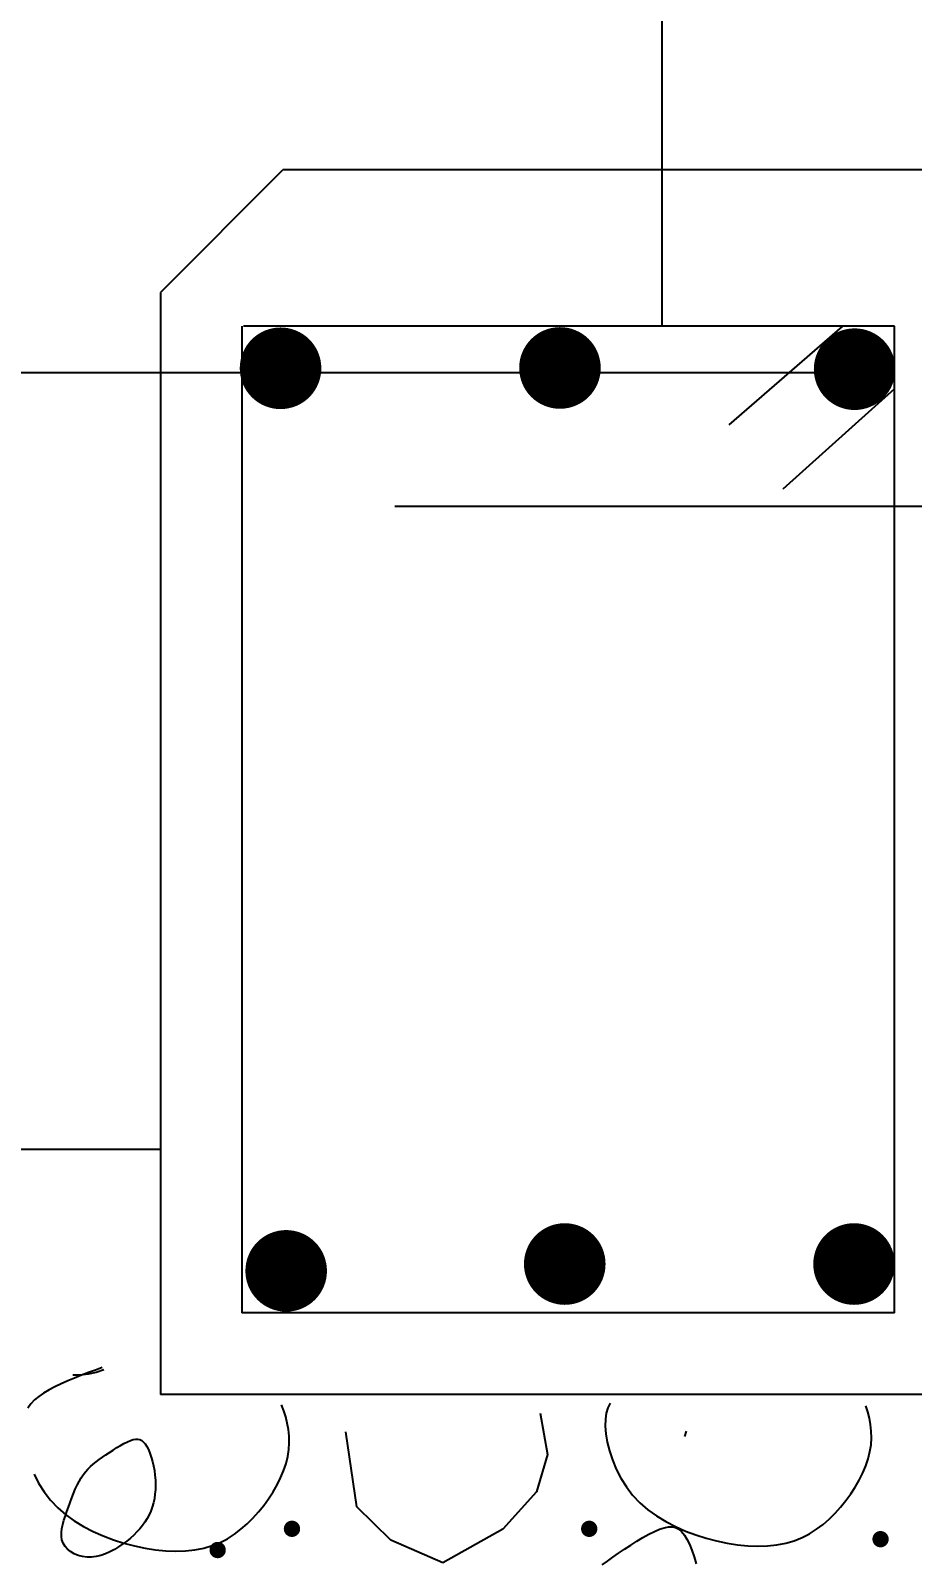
# Model space of a CAD drawing. Extents: x -6361 to -6309, y 575 to 701.
# Drawn here: x -6333.662 to -6332.582, y 653.515 to 655.392 of the extents above; entities that cross this region are included whole.
import ezdxf

# ---------------------------------------------------------------- set-up
doc = ezdxf.new("R2010")
doc.units = 0
doc.header["$MEASUREMENT"] = 0
doc.linetypes.add('CENTER', pattern=[2, 1.25, -0.25, 0.25, -0.25])
doc.layers.get('0').update_dxf_attribs({"linetype": 'CONTINUOUS'})
doc.layers.get('DEFPOINTS').update_dxf_attribs({"linetype": 'CONTINUOUS'})
for name, color, linetype in [('025', 7, 'CONTINUOUS'), ('04', 1, 'CONTINUOUS'), ('BEAMS', 7, 'CONTINUOUS'), ('FOOT', 4, 'CONTINUOUS'), ('HACTH', 8, 'CONTINUOUS'), ('SEC', 4, 'CONTINUOUS')]:
    doc.layers.add(name, color=color, linetype=linetype)
doc.dimstyles.new('OH', dxfattribs={"dimtxt": 0.12, "dimasz": 0.1, "dimexe": 0.09, "dimexo": 0.06, "dimgap": 0.1, "dimtad": 0, "dimzin": 0, "dimtxsty": 'STANDARD', "dimblk1": 'DOTSMALL', "dimblk2": 'DOTSMALL', "dimsah": 1, "dimcen": 0.09, "dimse1": 1, "dimse2": 1, "dimclrd": 8, "dimclre": 8, "dimclrt": 4, "dimazin": 3, "dimtfac": 1, "dimtix": 1, "dimtofl": 0, "dimtmove": 0, "dimatfit": 3, "dimtolj": 1, "dimtzin": 0})

# ---------------------------------------------------------------- blocks, each defined once
blk = doc.blocks.new('_DOTSMALL')
at = {"color": 0, "linetype": 'BYBLOCK', "const_width": 0.5}
blk.add_lwpolyline([(-0.0625, 0, 1), (0.0625, 0, 1)], format="xyb", close=True, dxfattribs=at)
blk = doc.blocks.new('*D36')
at = {"layer": 'BEAMS', "color": 8}
for p, q in [((-6333.4606, 657.1124), (-6330.725, 657.1124)), ((-6327.4894, 657.1124), (-6330.225, 657.1124))]:
    blk.add_line(p, q, dxfattribs=at)
at = {"layer": 'DEFPOINTS', "color": 0}
for p in [(-6327.4894, 657.1124), (-6333.4606, 655.1145), (-6327.4894, 655.1145)]:
    blk.add_point(p, dxfattribs=at)
at = {"layer": 'BEAMS', "color": 8, "xscale": 0.1, "yscale": 0.1, "zscale": 0.1, "rotation": 180}
blk.add_blockref('_DOTSMALL', (-6333.4606, 657.1124), dxfattribs=at)
at = {"layer": 'BEAMS', "color": 8, "xscale": 0.1, "yscale": 0.1, "zscale": 0.1}
blk.add_blockref('_DOTSMALL', (-6327.4894, 657.1124), dxfattribs=at)
at = {"layer": 'BEAMS', "color": 4, "insert": (-6330.475, 657.1124), "char_height": 0.12, "attachment_point": 5}
blk.add_mtext('\\A1;120', dxfattribs=at)
blk = doc.blocks.new('*D34')
at = {"layer": 'DEFPOINTS', "color": 0}
for p in [(-6332.0034, 654.3015), (-6333.5034, 653.4015), (-6332.0034, 651.9294)]:
    blk.add_point(p, dxfattribs=at)
at = {"layer": 'HACTH', "color": 8}
for p, q in [((-6333.5034, 651.9294), (-6332.4293, 651.9294)), ((-6332.0034, 651.9294), (-6332.0493, 651.9294))]:
    blk.add_line(p, q, dxfattribs=at)
at = {"layer": 'HACTH', "color": 8, "xscale": 0.1, "yscale": 0.1, "zscale": 0.1, "rotation": 180}
blk.add_blockref('_DOTSMALL', (-6333.5034, 651.9294), dxfattribs=at)
at = {"layer": 'HACTH', "color": 8, "xscale": 0.1, "yscale": 0.1, "zscale": 0.1}
blk.add_blockref('_DOTSMALL', (-6332.0034, 651.9294), dxfattribs=at)
at = {"layer": 'HACTH', "color": 4, "insert": (-6332.2393, 651.9294), "char_height": 0.12, "attachment_point": 5}
blk.add_mtext('\\A1;10', dxfattribs=at)
blk = doc.blocks.new('*D31')
at = {"layer": 'BEAMS', "color": 8}
for p, q in [((-6334.2953, 655.2207), (-6334.2953, 654.9307)), ((-6334.2953, 654.2207), (-6334.2953, 654.5107))]:
    blk.add_line(p, q, dxfattribs=at)
at = {"layer": 'DEFPOINTS', "color": 0}
for p in [(-6334.2953, 655.2207), (-6333.3203, 655.2207), (-6333.3203, 654.2207)]:
    blk.add_point(p, dxfattribs=at)
at = {"layer": 'BEAMS', "color": 8, "xscale": 0.1, "yscale": 0.1, "zscale": 0.1}
for p, rotation in [((-6334.2953, 655.2207), 90), ((-6334.2953, 654.2207), 270)]:
    blk.add_blockref('_DOTSMALL', p, dxfattribs=dict(at, rotation=rotation))
at = {"layer": 'BEAMS', "color": 4, "insert": (-6334.2953, 654.7207), "char_height": 0.12, "attachment_point": 5, "rotation": 90}
blk.add_mtext('\\A1;20', dxfattribs=at)
blk = doc.blocks.new('*D32')
at = {"layer": 'DEFPOINTS', "color": 0}
for p in [(-6333.5595, 655.2217), (-6333.865, 653.7217), (-6333.5595, 653.7217)]:
    blk.add_point(p, dxfattribs=at)
at = {"layer": 'HACTH', "color": 8}
for p, q in [((-6333.865, 655.2217), (-6333.865, 654.6817)), ((-6333.865, 653.7217), (-6333.865, 654.2617))]:
    blk.add_line(p, q, dxfattribs=at)
at = {"layer": 'HACTH', "color": 8, "xscale": 0.1, "yscale": 0.1, "zscale": 0.1}
for p, rotation in [((-6333.865, 655.2217), 90), ((-6333.865, 653.7217), 270)]:
    blk.add_blockref('_DOTSMALL', p, dxfattribs=dict(at, rotation=rotation))
at = {"layer": 'HACTH', "color": 4, "insert": (-6333.865, 654.4717), "char_height": 0.12, "attachment_point": 5, "rotation": 90}
blk.add_mtext('\\A1;30', dxfattribs=at)
blk = doc.blocks.new('*D33')
at = {"layer": 'DEFPOINTS', "color": 0}
for p in [(-6333.3203, 654.2207), (-6334.2953, 653.7217), (-6333.2004, 653.7217)]:
    blk.add_point(p, dxfattribs=at)
at = {"layer": 'HACTH', "color": 8}
for p, q in [((-6334.2953, 654.2207), (-6334.2953, 654.3207)), ((-6334.2953, 653.7217), (-6334.2953, 653.6217))]:
    blk.add_line(p, q, dxfattribs=at)
at = {"layer": 'HACTH', "color": 8, "xscale": 0.1, "yscale": 0.1, "zscale": 0.1}
for p, rotation in [((-6334.2953, 654.2207), 270), ((-6334.2953, 653.7217), 90)]:
    blk.add_blockref('_DOTSMALL', p, dxfattribs=dict(at, rotation=rotation))
at = {"layer": 'HACTH', "color": 4, "insert": (-6334.2953, 653.9712), "char_height": 0.12, "attachment_point": 5, "rotation": 90}
blk.add_mtext('\\A1;10', dxfattribs=at)

msp = doc.modelspace()

# ---------------------------------------------------------------- hatches: boundary and pattern name
at = {"layer": 'FOOT'}
h = msp.add_hatch(dxfattribs=at)
h.set_pattern_fill('AR-SAND', color=256, style=0)
h.set_pattern_definition([(37.5, (-6568.4681, 648.7499), (-0.062993, 1.926824), [0, -1.52, 0, -1.7, 0, -1.625]), (7.5, (-6568.4681, 648.7499), (1.769777, 2.822146), [0, -0.82, 0, -1.37, 0, -0.525]), (327.5, (-6569.6981, 648.7499), (3.114142, 0.005659), [0, -0.5, 0, -1.8, 0, -2.35]), (317.5, (-6569.698, 648.7499), (3.006127, 0.877676), [0, -0.25, 0, -1.18, 0, -1.35])])
h.paths.add_polyline_path([(-6333.5034, 654.0217), (-6333.5034, 654.2217), (-6338.4353, 654.2217), (-6338.4353, 654.0217)])
h.paths.add_polyline_path([(-6334.485, 653.7523), (-6334.485, 654.19), (-6334.1057, 654.19), (-6334.1057, 653.7523)], flags=9)

# ---------------------------------------------------------------- linework, layer by layer
at = {"layer": '025'}
for p, q in [((-6332.8882, 655.0305), (-6332.8882, 655.548)), ((-6333.5034, 655.0717), (-6333.5034, 653.9717)), ((-6333.4034, 655.0302), (-6333.4034, 653.8217)), ((-6332.6034, 655.0305), (-6333.4016, 655.0305)), ((-6332.6677, 655.0299), (-6332.8066, 654.9095)), ((-6332.6034, 653.8217), (-6332.6034, 655.0305)), ((-6332.6357, 654.9733), (-6337.6522, 654.9733)), ((-6332.6037, 654.9535), (-6332.7403, 654.8308)), ((-6331.0721, 654.8094), (-6333.2162, 654.8094)), ((-6332.6034, 653.8217), (-6333.4034, 653.8217))]:
    msp.add_line(p, q, dxfattribs=at)
at = {"layer": '025', "const_width": 0.05}
for points in [[(-6333.3811, 654.9787, 1), (-6333.3311, 654.9787, 1)], [(-6333.0386, 654.9791, 1), (-6332.9886, 654.9791, 1)], [(-6332.6774, 654.9776, 1), (-6332.6274, 654.9776, 1)], [(-6333.3742, 653.8732, 1), (-6333.3242, 653.8732, 1)], [(-6333.0327, 653.8816, 1), (-6332.9827, 653.8816, 1)], [(-6332.6781, 653.8816, 1), (-6332.6281, 653.8816, 1)]]:
    msp.add_lwpolyline(points, format="xyb", close=True, dxfattribs=at)
at = {"layer": '04'}
for p, q in [((-6333.3538, 655.2212), (-6333.5034, 655.0717)), ((-6331.0721, 655.2217), (-6333.3534, 655.2217)), ((-6333.5034, 655.0717), (-6333.5034, 653.7217)), ((-6333.5034, 654.0217), (-6338.4353, 654.0217)), ((-6332.5034, 653.7217), (-6333.5034, 653.7217)), ((-6332.6362, 653.7004), (-6332.6385, 653.7079))]:
    msp.add_line(p, q, dxfattribs=at)
at = {"layer": 'HACTH'}
for p, q in [((-6333.5749, 653.7549), (-6333.5831, 653.7518)), ((-6333.5729, 653.7522), (-6333.5823, 653.7489)), ((-6333.6249, 653.735), (-6333.6326, 653.7313)), ((-6333.6168, 653.7386), (-6333.6249, 653.735)), ((-6333.6085, 653.742), (-6333.6168, 653.7386)), ((-6333.6012, 653.7454), (-6333.6106, 653.7455)), ((-6333.6, 653.7454), (-6333.6085, 653.742)), ((-6333.5918, 653.7466), (-6333.6012, 653.7454)), ((-6333.5915, 653.7486), (-6333.6, 653.7454)), ((-6333.5823, 653.7489), (-6333.5918, 653.7466)), ((-6333.5831, 653.7518), (-6333.5915, 653.7486)), ((-6333.6576, 653.7152), (-6333.662, 653.7104)), ((-6333.6524, 653.7195), (-6333.6576, 653.7152)), ((-6333.6465, 653.7236), (-6333.6524, 653.7195)), ((-6333.6398, 653.7275), (-6333.6465, 653.7236)), ((-6333.6326, 653.7313), (-6333.6398, 653.7275)), ((-6333.662, 653.7104), (-6333.6657, 653.7052)), ((-6333.0379, 653.6988), (-6333.0288, 653.6485)), ((-6332.9568, 653.6989), (-6332.9579, 653.6915)), ((-6332.6343, 653.6928), (-6332.6362, 653.7004)), ((-6333.3479, 653.6867), (-6333.3498, 653.6944)), ((-6333.3465, 653.6789), (-6333.3479, 653.6867)), ((-6333.3456, 653.6709), (-6333.3465, 653.6789)), ((-6332.9579, 653.6915), (-6332.9581, 653.6831)), ((-6332.9581, 653.6831), (-6332.9573, 653.6738)), ((-6332.6328, 653.6849), (-6332.6343, 653.6928)), ((-6332.632, 653.6769), (-6332.6328, 653.6849)), ((-6333.5568, 653.6567), (-6333.5523, 653.6594)), ((-6333.5523, 653.6594), (-6333.548, 653.6618)), ((-6333.548, 653.6618), (-6333.5439, 653.6638)), ((-6333.5439, 653.6638), (-6333.5402, 653.6655)), ((-6333.5261, 653.6654), (-6333.5239, 653.6636)), ((-6333.5239, 653.6636), (-6333.5219, 653.6612)), ((-6333.5219, 653.6612), (-6333.52, 653.6581)), ((-6333.52, 653.6581), (-6333.5181, 653.6544)), ((-6333.3459, 653.6543), (-6333.3454, 653.6627)), ((-6333.2624, 653.5844), (-6333.2761, 653.6759)), ((-6332.9556, 653.6636), (-6332.9529, 653.6528)), ((-6332.6336, 653.6518), (-6332.6323, 653.6603)), ((-6333.5823, 653.6392), (-6333.5785, 653.642)), ((-6333.5785, 653.642), (-6333.5745, 653.6449)), ((-6333.5745, 653.6449), (-6333.5703, 653.6478)), ((-6333.5703, 653.6478), (-6333.5659, 653.6508)), ((-6333.5659, 653.6508), (-6333.5613, 653.6538)), ((-6333.5613, 653.6538), (-6333.5568, 653.6567)), ((-6333.5181, 653.6544), (-6333.5164, 653.65)), ((-6333.5164, 653.65), (-6333.5147, 653.6452)), ((-6333.5147, 653.6452), (-6333.5132, 653.6399)), ((-6333.5132, 653.6399), (-6333.5119, 653.6344)), ((-6333.3494, 653.6371), (-6333.3472, 653.6458)), ((-6333.3472, 653.6458), (-6333.3459, 653.6543)), ((-6333.0288, 653.6485), (-6333.0425, 653.6027)), ((-6332.9529, 653.6528), (-6332.9493, 653.6416)), ((-6332.9493, 653.6416), (-6332.9446, 653.6304)), ((-6332.6387, 653.6345), (-6332.6357, 653.6432)), ((-6332.6357, 653.6432), (-6332.6336, 653.6518)), ((-6333.6582, 653.6243), (-6333.6526, 653.6132)), ((-6333.6006, 653.6197), (-6333.598, 653.6236)), ((-6333.598, 653.6236), (-6333.5952, 653.6272)), ((-6333.5952, 653.6272), (-6333.5922, 653.6304)), ((-6333.5922, 653.6304), (-6333.5891, 653.6335)), ((-6333.5891, 653.6335), (-6333.5858, 653.6364)), ((-6333.5858, 653.6364), (-6333.5823, 653.6392)), ((-6333.5119, 653.6344), (-6333.5108, 653.6286)), ((-6333.5108, 653.6286), (-6333.51, 653.6228)), ((-6333.51, 653.6228), (-6333.5095, 653.6169)), ((-6333.356, 653.6197), (-6333.3523, 653.6284)), ((-6333.3523, 653.6284), (-6333.3494, 653.6371)), ((-6332.9446, 653.6304), (-6332.9389, 653.6193)), ((-6332.6467, 653.617), (-6332.6423, 653.6257)), ((-6332.6423, 653.6257), (-6332.6387, 653.6345)), ((-6333.6526, 653.6132), (-6333.6458, 653.6025)), ((-6333.6458, 653.6025), (-6333.6381, 653.5924)), ((-6333.61, 653.6005), (-6333.6078, 653.6057)), ((-6333.6078, 653.6057), (-6333.6055, 653.6107)), ((-6333.6055, 653.6107), (-6333.6031, 653.6154)), ((-6333.6031, 653.6154), (-6333.6006, 653.6197)), ((-6333.5095, 653.6055), (-6333.51, 653.5999)), ((-6333.5095, 653.6169), (-6333.5093, 653.6111)), ((-6333.5093, 653.6111), (-6333.5095, 653.6055)), ((-6333.3707, 653.594), (-6333.3652, 653.6024)), ((-6333.3652, 653.6024), (-6333.3603, 653.611)), ((-6333.3603, 653.611), (-6333.356, 653.6197)), ((-6333.0425, 653.6027), (-6333.0837, 653.5569)), ((-6332.9389, 653.6193), (-6332.9322, 653.6086)), ((-6332.9322, 653.6086), (-6332.9245, 653.5984)), ((-6332.6571, 653.6), (-6332.6516, 653.6084)), ((-6332.6516, 653.6084), (-6332.6467, 653.617)), ((-6333.6381, 653.5924), (-6333.6293, 653.5831)), ((-6333.6293, 653.5831), (-6333.6195, 653.5746)), ((-6333.618, 653.5785), (-6333.6161, 653.584)), ((-6333.6161, 653.584), (-6333.6141, 653.5896)), ((-6333.6141, 653.5896), (-6333.6121, 653.5951)), ((-6333.6121, 653.5951), (-6333.61, 653.6005)), ((-6333.5134, 653.584), (-6333.5152, 653.5791)), ((-6333.5119, 653.5892), (-6333.5134, 653.584)), ((-6333.5108, 653.5944), (-6333.5119, 653.5892)), ((-6333.51, 653.5999), (-6333.5108, 653.5944)), ((-6333.3831, 653.5779), (-6333.3767, 653.5858)), ((-6333.3767, 653.5858), (-6333.3707, 653.594)), ((-6333.2211, 653.5432), (-6333.2624, 653.5844)), ((-6332.9245, 653.5984), (-6332.9156, 653.5891)), ((-6332.9156, 653.5891), (-6332.9059, 653.5807)), ((-6332.6763, 653.5764), (-6332.6695, 653.5839)), ((-6332.6695, 653.5839), (-6332.6631, 653.5918)), ((-6332.6631, 653.5918), (-6332.6571, 653.6)), ((-6333.623, 653.5625), (-6333.6216, 653.5677)), ((-6333.6216, 653.5677), (-6333.6199, 653.573)), ((-6333.6199, 653.573), (-6333.618, 653.5785)), ((-6333.6195, 653.5746), (-6333.6089, 653.567)), ((-6333.6089, 653.567), (-6333.5976, 653.5601)), ((-6333.5223, 653.5655), (-6333.5253, 653.5613)), ((-6333.5196, 653.5698), (-6333.5223, 653.5655)), ((-6333.5172, 653.5744), (-6333.5196, 653.5698)), ((-6333.5152, 653.5791), (-6333.5172, 653.5744)), ((-6333.397, 653.5633), (-6333.3899, 653.5704)), ((-6333.3899, 653.5704), (-6333.3831, 653.5779)), ((-6332.9059, 653.5807), (-6332.8953, 653.573)), ((-6332.8953, 653.573), (-6332.884, 653.5661)), ((-6332.884, 653.5661), (-6332.8721, 653.56)), ((-6332.691, 653.5627), (-6332.6834, 653.5693)), ((-6332.6834, 653.5693), (-6332.6763, 653.5764)), ((-6333.6247, 653.5527), (-6333.6241, 653.5575)), ((-6333.6247, 653.548), (-6333.6247, 653.5527)), ((-6333.6241, 653.5437), (-6333.6247, 653.548)), ((-6333.6241, 653.5575), (-6333.623, 653.5625)), ((-6333.5976, 653.5601), (-6333.5858, 653.5539)), ((-6333.5858, 653.5539), (-6333.5734, 653.5485)), ((-6333.5734, 653.5485), (-6333.5608, 653.5438)), ((-6333.5402, 653.546), (-6333.5447, 653.5423)), ((-6333.5361, 653.5496), (-6333.5402, 653.546)), ((-6333.5322, 653.5534), (-6333.5361, 653.5496)), ((-6333.5286, 653.5573), (-6333.5322, 653.5534)), ((-6333.5253, 653.5613), (-6333.5286, 653.5573)), ((-6333.4212, 653.5452), (-6333.4127, 653.5506)), ((-6333.4127, 653.5506), (-6333.4046, 653.5567)), ((-6333.4046, 653.5567), (-6333.397, 653.5633)), ((-6333.0837, 653.5569), (-6333.157, 653.5157)), ((-6332.9193, 653.5422), (-6332.9118, 653.5467)), ((-6332.9118, 653.5467), (-6332.9046, 653.5507)), ((-6332.9046, 653.5507), (-6332.8978, 653.5541)), ((-6332.8978, 653.5541), (-6332.8915, 653.5568)), ((-6332.8915, 653.5568), (-6332.8858, 653.5586)), ((-6332.8858, 653.5586), (-6332.8807, 653.5596)), ((-6332.8807, 653.5596), (-6332.876, 653.5596)), ((-6332.876, 653.5596), (-6332.8718, 653.5587)), ((-6332.8721, 653.56), (-6332.8598, 653.5546)), ((-6332.8718, 653.5587), (-6332.868, 653.5568)), ((-6332.868, 653.5568), (-6332.8645, 653.5538)), ((-6332.8645, 653.5538), (-6332.8611, 653.5497)), ((-6332.8611, 653.5497), (-6332.8579, 653.5446)), ((-6332.8598, 653.5546), (-6332.8472, 653.5498)), ((-6332.8472, 653.5498), (-6332.8344, 653.5458)), ((-6332.8344, 653.5458), (-6332.8215, 653.5424)), ((-6332.7264, 653.5427), (-6332.7167, 653.5466)), ((-6332.7167, 653.5466), (-6332.7076, 653.5513)), ((-6332.7076, 653.5513), (-6332.6991, 653.5567)), ((-6332.6991, 653.5567), (-6332.691, 653.5627)), ((-6333.6226, 653.5396), (-6333.6241, 653.5437)), ((-6333.6203, 653.5358), (-6333.6226, 653.5396)), ((-6333.6172, 653.5324), (-6333.6203, 653.5358)), ((-6333.6134, 653.5294), (-6333.6172, 653.5324)), ((-6333.609, 653.5268), (-6333.6134, 653.5294)), ((-6333.6041, 653.5248), (-6333.609, 653.5268)), ((-6333.5708, 653.5267), (-6333.5764, 653.5248)), ((-6333.5652, 653.5292), (-6333.5708, 653.5267)), ((-6333.5598, 653.5321), (-6333.5652, 653.5292)), ((-6333.5608, 653.5438), (-6333.548, 653.5398)), ((-6333.5546, 653.5353), (-6333.5598, 653.5321)), ((-6333.5495, 653.5388), (-6333.5546, 653.5353)), ((-6333.5447, 653.5423), (-6333.5495, 653.5388)), ((-6333.548, 653.5398), (-6333.5351, 653.5364)), ((-6333.5351, 653.5364), (-6333.5222, 653.5336)), ((-6333.5222, 653.5336), (-6333.5094, 653.5317)), ((-6333.5094, 653.5317), (-6333.4968, 653.5304)), ((-6333.4968, 653.5304), (-6333.4846, 653.5299)), ((-6333.4846, 653.5299), (-6333.4726, 653.5303)), ((-6333.4726, 653.5303), (-6333.4612, 653.5315)), ((-6333.4612, 653.5315), (-6333.4503, 653.5336)), ((-6333.4503, 653.5336), (-6333.44, 653.5367)), ((-6333.44, 653.5367), (-6333.4303, 653.5406)), ((-6333.4303, 653.5406), (-6333.4212, 653.5452)), ((-6333.157, 653.5157), (-6333.2211, 653.5432)), ((-6332.9488, 653.5225), (-6332.9417, 653.5274)), ((-6332.9417, 653.5274), (-6332.9343, 653.5324)), ((-6332.9343, 653.5324), (-6332.9268, 653.5374)), ((-6332.9268, 653.5374), (-6332.9193, 653.5422)), ((-6332.8579, 653.5446), (-6332.8548, 653.5383)), ((-6332.8548, 653.5383), (-6332.8518, 653.5311)), ((-6332.8518, 653.5311), (-6332.8491, 653.523)), ((-6332.8215, 653.5424), (-6332.8086, 653.5397)), ((-6332.8086, 653.5397), (-6332.7958, 653.5377)), ((-6332.7958, 653.5377), (-6332.7832, 653.5365)), ((-6332.7832, 653.5365), (-6332.7709, 653.536)), ((-6332.7709, 653.536), (-6332.759, 653.5364)), ((-6332.759, 653.5364), (-6332.7476, 653.5376)), ((-6332.7476, 653.5376), (-6332.7367, 653.5397)), ((-6332.7367, 653.5397), (-6332.7264, 653.5427)), ((-6333.5989, 653.5234), (-6333.6041, 653.5248)), ((-6333.5934, 653.5227), (-6333.5989, 653.5234)), ((-6333.5878, 653.5226), (-6333.5934, 653.5227)), ((-6333.5821, 653.5234), (-6333.5878, 653.5226)), ((-6333.5764, 653.5248), (-6333.5821, 653.5234)), ((-6332.9617, 653.513), (-6332.9554, 653.5177)), ((-6332.9554, 653.5177), (-6332.9488, 653.5225)), ((-6332.8491, 653.523), (-6332.8466, 653.5143))]:
    msp.add_line(p, q, dxfattribs=at)
at = {"layer": 'HACTH', "const_width": 0.01}
for points in [[(-6333.3421, 653.5523, 1), (-6333.3421, 653.5623, 1)], [(-6332.9777, 653.5523, 1), (-6332.9777, 653.5623, 1)], [(-6332.6206, 653.5396, 1), (-6332.6206, 653.5496, 1)], [(-6333.4332, 653.5263, 1), (-6333.4332, 653.5363, 1)]]:
    msp.add_lwpolyline(points, format="xyb", close=True, dxfattribs=at)
at = {"layer": 'SEC', "color": 2, "linetype": 'CENTER'}
for p, q in [((-6333.3521, 653.7019), (-6333.3549, 653.7091)), ((-6333.3498, 653.6944), (-6333.3521, 653.7019)), ((-6332.9548, 653.7054), (-6332.9568, 653.6989)), ((-6332.952, 653.7112), (-6332.9548, 653.7054)), ((-6332.859, 653.6768), (-6332.861, 653.6703)), ((-6332.6318, 653.6687), (-6332.632, 653.6769)), ((-6333.5402, 653.6655), (-6333.5367, 653.6666)), ((-6333.5367, 653.6666), (-6333.5337, 653.6671)), ((-6333.5337, 653.6671), (-6333.5309, 653.6672)), ((-6333.5309, 653.6672), (-6333.5284, 653.6666)), ((-6333.5284, 653.6666), (-6333.5261, 653.6654)), ((-6333.3454, 653.6627), (-6333.3456, 653.6709)), ((-6332.9573, 653.6738), (-6332.9556, 653.6636)), ((-6332.6323, 653.6603), (-6332.6318, 653.6687))]:
    msp.add_line(p, q, dxfattribs=at)

# ---------------------------------------------------------------- dimensions: what is measured, and where the dimension line sits
at = {"layer": 'BEAMS'}
dim = msp.add_linear_dim(base=(-6327.4894, 657.1124), p1=(-6333.4606, 655.1145), p2=(-6327.4894, 655.1145), text='120', dimstyle='OH', override={"dimscale": 1, "dimse1": 1, "dimse2": 1}, dxfattribs=at)
dim.commit()
dim.dimension.update_dxf_attribs({"geometry": '*D36', "text_midpoint": (-6330.475, 657.1124)})
dim = msp.add_linear_dim(base=(-6334.2953, 655.2207), p1=(-6333.3203, 654.2207), p2=(-6333.3203, 655.2207), angle=90, text='20', dimstyle='OH', override={"dimscale": 1, "dimse1": 1, "dimse2": 1}, dxfattribs=at)
dim.commit()
dim.dimension.update_dxf_attribs({"geometry": '*D31', "text_midpoint": (-6334.2953, 654.7207), "text_rotation": 90})
at = {"layer": 'HACTH'}
for base, p1, p2, text, picture, middle in [((-6333.865, 653.7217), (-6333.5595, 655.2217), (-6333.5595, 653.7217), '30', '*D32', (-6333.865, 654.4717)), ((-6334.2953, 653.7217), (-6333.3203, 654.2207), (-6333.2004, 653.7217), '10', '*D33', (-6334.2953, 653.9712))]:
    dim = msp.add_linear_dim(base=base, p1=p1, p2=p2, angle=90, text=text, dimstyle='OH', override={"dimscale": 1, "dimse1": 1, "dimse2": 1}, dxfattribs=at)
    dim.commit()
    dim.dimension.update_dxf_attribs({"geometry": picture, "text_midpoint": middle})
dim = msp.add_linear_dim(base=(-6332.0034, 651.9294), p1=(-6333.5034, 653.4015), p2=(-6332.0034, 654.3015), text='10', dimstyle='OH', override={"dimscale": 1, "dimse1": 1, "dimse2": 1}, dxfattribs=at)
dim.commit()
dim.dimension.update_dxf_attribs({"geometry": '*D34', "text_midpoint": (-6332.2393, 651.9294), "dimtype": 128})

doc.saveas('drawing.dxf')
